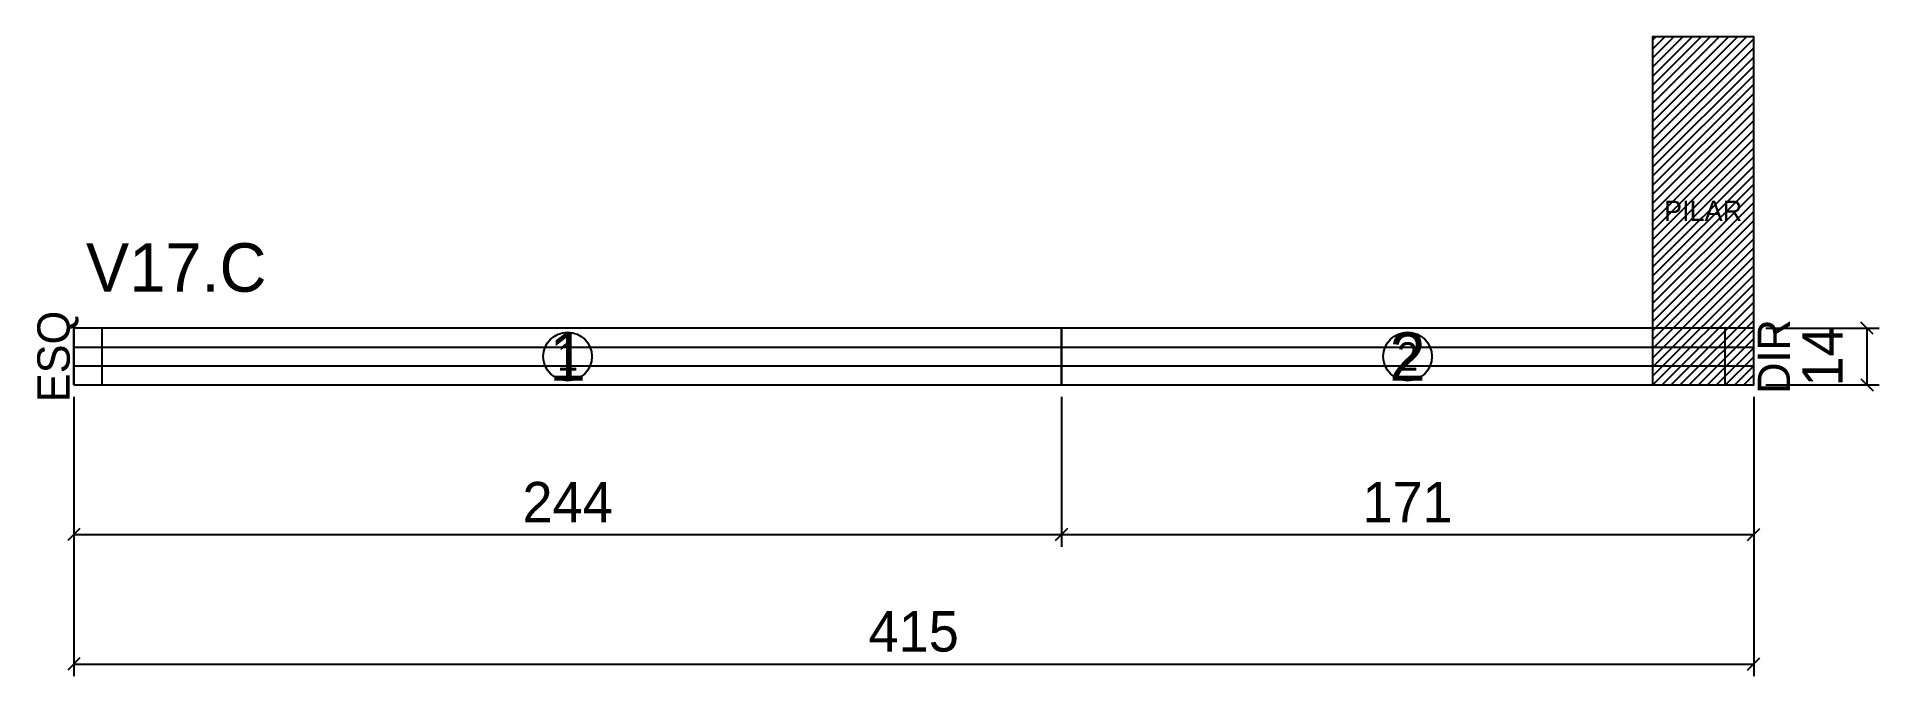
# Model space of a CAD drawing. Extents: x -9500 to 446, y -86 to 72.
# Drawn here: x -9.1 to 446, y -86 to 72 of the extents above; entities outside this region: 1.
import ezdxf
from ezdxf.enums import TextEntityAlignment as Align

# ---------------------------------------------------------------- set-up
doc = ezdxf.new("R2010")
doc.units = 0
for name, color, linetype in [('5', 5, 'Continuous'), ('COTA', 241, 'Continuous'), ('NOMENCLATURA', 7, 'Continuous'), ('Painéis', 200, 'Continuous'), ('SARR_2.2x7', 40, 'Continuous'), ('SARR_EDITAR', 141, 'Continuous')]:
    doc.layers.add(name, color=color, linetype=linetype)
doc.dimstyles.new('PAINEL', dxfattribs={"dimtxt": 10, "dimasz": 3, "dimexe": 3, "dimexo": 3, "dimgap": 3, "dimtad": 1, "dimblk": 'OBLIQUE', "dimblk1": 'OBLIQUE', "dimcen": 2.5, "dimclrd": 4, "dimclre": 4, "dimclrt": 240, "dimazin": 3, "dimtfac": 1, "dimtmove": 0, "dimatfit": 3})

# ---------------------------------------------------------------- blocks, each defined once
blk = doc.blocks.new('nf1')
blk.add_circle((0, 0), 6)
blk.add_text('1', height=7).set_placement((0, 0), align=Align.MIDDLE_CENTER)
blk = doc.blocks.new('nf2')
blk.add_circle((0, 0), 6)
blk.add_text('2', height=7).set_placement((0, 0), align=Align.MIDDLE_CENTER)
blk = doc.blocks.new('_OBLIQUE')
at = {"color": 0, "linetype": 'BYBLOCK'}
blk.add_line((-0.5, -0.5), (0.5, 0.5), dxfattribs=at)

msp = doc.modelspace()

# ---------------------------------------------------------------- hatches: boundary and pattern name
at = {"layer": 'COTA'}
h = msp.add_hatch(dxfattribs=at)
h.set_pattern_fill('ANSI31', scale=0.5)
h.paths.add_polyline_path([(390, -14), (415, -14), (415, 72), (390, 72)])

# ---------------------------------------------------------------- linework, layer by layer
msp.add_line((-9500, 0), (-9490, 0))
at = {"layer": 'Painéis'}
for p, q in [((244, -14), (244, 0)), ((0, -4.667), (244, -4.667)), ((244, -4.667), (415, -4.667)), ((0, -9.333), (244, -9.333)), ((244, -9.333), (415, -9.333))]:
    msp.add_line(p, q, dxfattribs=at)
at = {"layer": 'Painéis', "lineweight": 25}
msp.add_lwpolyline([(390, -14), (415, -14), (415, 72), (390, 72)], close=True, dxfattribs=at)
at = {"layer": 'Painéis'}
for points in [[(0, -14), (244, -14), (244, 0), (0, 0)], [(244, -14), (415, -14), (415, 0), (244, 0)]]:
    msp.add_lwpolyline(points, close=True, dxfattribs=at)
at = {"layer": 'SARR_2.2x7'}
for p, q in [((7, -14), (7, 0)), ((408, -14), (408, 0))]:
    msp.add_line(p, q, dxfattribs=at)
at = {"layer": 'SARR_EDITAR'}
for p, q in [((0, -14), (0, 0)), ((415, -14), (415, 0))]:
    msp.add_line(p, q, dxfattribs=at)

# ---------------------------------------------------------------- block references
at = {"layer": 'COTA'}
for name, p in [('nf1', (122, -7)), ('nf2', (329.5, -7))]:
    msp.add_blockref(name, p, dxfattribs=at)

# ---------------------------------------------------------------- texts
at = {"layer": '5'}
for s, height, p in [('PILAR', 5, (402.5, 29)), ('1', 12, (122, -7)), ('2', 12, (329.5, -7))]:
    msp.add_text(s, height=height, dxfattribs=at).set_placement(p, align=Align.MIDDLE_CENTER)
for s, p in [('ESQ', (-5, -7)), ('DIR', (420, -7))]:
    msp.add_text(s, height=8, rotation=90, dxfattribs=at).set_placement(p, align=Align.MIDDLE_CENTER)
at = {"layer": 'NOMENCLATURA'}
msp.add_text('V17.C', height=12, dxfattribs=at).set_placement((3, 9))

# ---------------------------------------------------------------- dimensions: what is measured, and where the dimension line sits
at = {"layer": 'COTA'}
msp.add_linear_dim(base=(443, -14), p1=(415, -14), p2=(415, 0), angle=90, dimstyle='PAINEL', dxfattribs=at).render()
for base, p1, p2 in [((0, -51), (0, -14), (244, -14)), ((0, -83), (0, -14), (415, -14)), ((244, -51), (244, -14), (415, -14))]:
    msp.add_linear_dim(base=base, p1=p1, p2=p2, dimstyle='PAINEL', dxfattribs=at).render()

doc.saveas('drawing.dxf')
